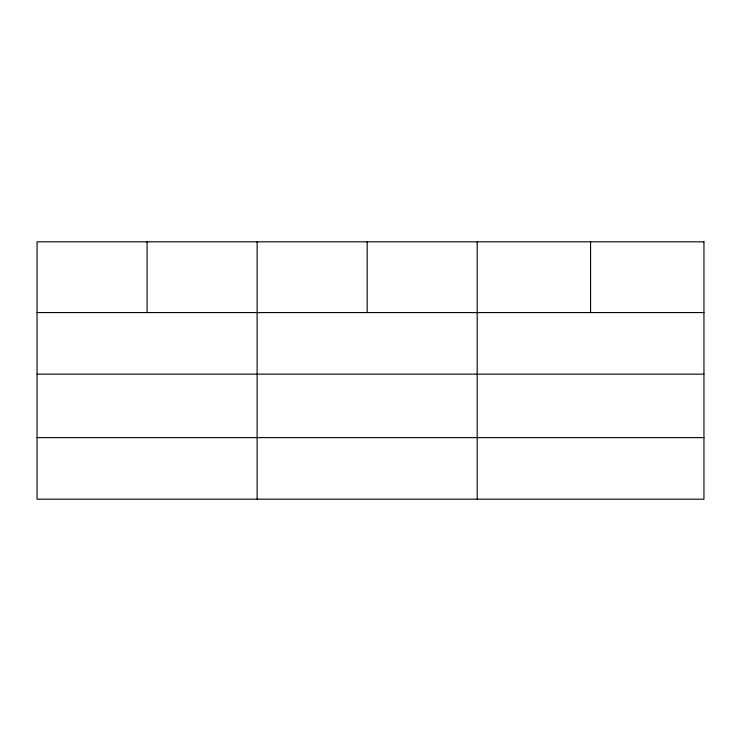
<?xml version="1.0" encoding="UTF-8"?>
<svg xmlns="http://www.w3.org/2000/svg" width="741" height="741" viewBox="0 0 741 741"><rect width="100%" height="100%" fill="white"/><g stroke="black" fill="none" stroke-linecap="round" stroke-linejoin="round"><path stroke-width="1.11" d="M37.05 312.572L703.95 312.572M37.05 374.159L703.95 374.159M37.05 437.607L703.95 437.607M590.577 241.816L590.577 312.572M477.204 241.816L477.204 499.184M367.166 241.816L367.166 312.572M257.127 241.816L257.127 499.184M147.089 241.816L147.089 312.572M703.95 241.816L37.05 241.816L37.05 499.184L703.95 499.184L703.95 241.816"/></g></svg>
